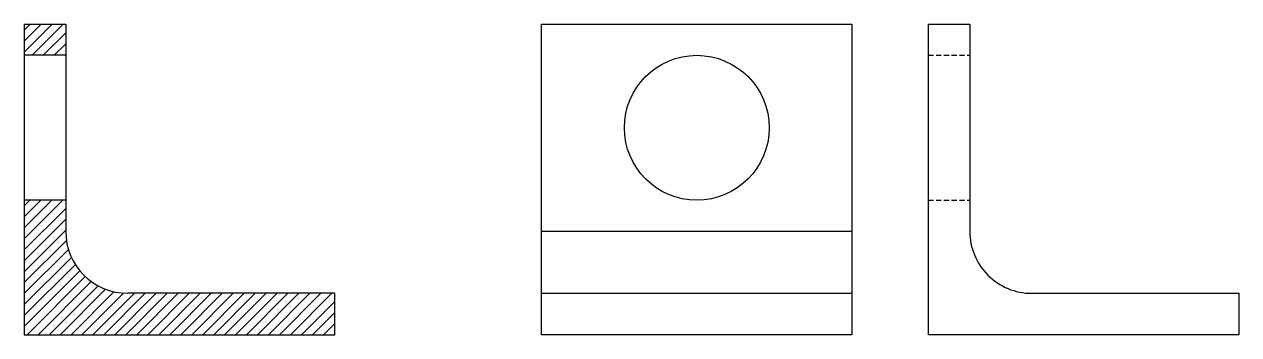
# Model space of a CAD drawing. Header units: inches. Extents: x 9.7 to 68.4, y 13.5 to 28.5.
import ezdxf

# ---------------------------------------------------------------- set-up
doc = ezdxf.new("R2010")
doc.units = ezdxf.units.IN
doc.header["$MEASUREMENT"] = 0
doc.linetypes.add('HIDDEN', pattern=[0.375, 0.25, -0.125])
doc.layers.add('Hatch', color=10, linetype='Continuous')
doc.layers.add('Model-Hidden', color=80, linetype='HIDDEN')
doc.layers.add('Model Right Side', color=7, linetype='Continuous', lineweight=30)
doc.layers.add('Model-Front', color=7, linetype='Continuous', lineweight=30)

msp = doc.modelspace()

# ---------------------------------------------------------------- hatches: boundary and pattern name
at = {"layer": 'Model-Hidden', "true_color": 0xed1f24}
h = msp.add_hatch(dxfattribs=at)
h.set_pattern_fill('ANSI31', color=240, scale=3)
h.paths.add_polyline_path([(24.693, 15.542), (14.693, 15.542, -0.414214), (11.693, 18.542), (11.693, 20.042), (9.693, 20.042), (9.693, 13.542), (24.693, 13.542)])
h.paths.add_polyline_path([(11.693, 28.542), (9.693, 28.542), (9.693, 27.042), (11.693, 27.042)])

# ---------------------------------------------------------------- linework, layer by layer
at = {"layer": 'Hatch'}
for p, q in [((9.693, 28.542), (9.693, 13.542)), ((9.693, 28.542), (11.693, 28.542)), ((11.693, 28.542), (11.693, 18.542)), ((11.693, 27.042), (9.693, 27.042)), ((11.693, 20.042), (9.693, 20.042)), ((24.693, 15.542), (14.693, 15.542)), ((24.693, 13.542), (24.693, 15.542)), ((9.693, 13.542), (24.693, 13.542))]:
    msp.add_line(p, q, dxfattribs=at)
msp.add_arc((14.693, 18.542), 3, 180, 270, dxfattribs=at)
at = {"layer": 'Model Right Side'}
msp.add_lwpolyline([(53.382, 13.542), (53.382, 28.542), (55.382, 28.542), (55.382, 18.542, 0.414214), (58.382, 15.542), (68.382, 15.542), (68.382, 13.542), (53.382, 13.542)], format="xyb", dxfattribs=at)
at = {"layer": 'Model-Front'}
for p, q in [((34.693, 28.542), (49.693, 28.542)), ((34.693, 15.542), (34.693, 28.542)), ((49.693, 28.542), (49.693, 15.542)), ((34.693, 18.542), (49.693, 18.542)), ((34.693, 15.542), (49.693, 15.542)), ((34.693, 13.542), (34.693, 15.542)), ((49.693, 15.542), (49.693, 13.542)), ((49.693, 13.542), (34.693, 13.542))]:
    msp.add_line(p, q, dxfattribs=at)
msp.add_circle((42.193, 23.542), 3.5, dxfattribs=at)
at = {"layer": 'Model-Hidden'}
for p, q in [((53.382, 27.042), (55.382, 27.042)), ((53.382, 20.042), (55.382, 20.042))]:
    msp.add_line(p, q, dxfattribs=at)

doc.saveas('drawing.dxf')
